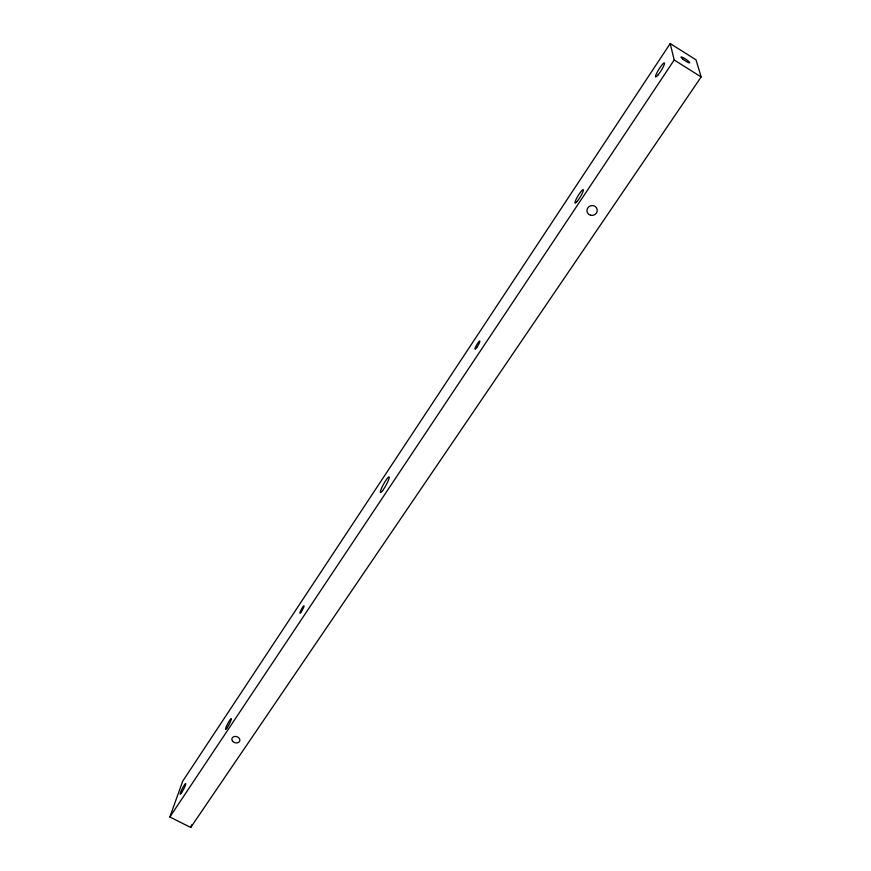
<?xml version="1.0" encoding="UTF-8"?>
<svg xmlns="http://www.w3.org/2000/svg" width="871" height="871" viewBox="0 0 871 871"><rect width="100%" height="100%" fill="white"/><g stroke="black" fill="none" stroke-linecap="round" stroke-linejoin="round"><path stroke-width="1.31" d="M190.727 827.45L701.144 76.953L696.016 59.838L670.202 43.55L182.681 781.211L169.856 816.998L190.727 827.45L191.598 824.881M169.856 816.998L674.198 60.001L670.202 43.55M674.198 60.001L701.144 76.953M232.503 741.079A4.094 3.179 16.4 0 0 239.46 741.537A4.094 3.179 16.4 0 0 235.638 736.431A4.094 3.179 16.4 0 0 232.503 741.079M590.484 215.224A5.182 4.932 -16.7 0 0 597.158 209.356A5.182 4.932 -16.7 0 0 588.676 206.873A5.182 4.932 -16.7 0 0 590.484 215.224M682.494 58.814A5.28 0.827 33.8 0 0 689.69 62.897A5.28 0.827 33.8 0 0 683.898 58.041A5.28 0.827 33.8 0 0 682.494 58.814M382.696 490.493A8.928 1.328 -61 0 0 389.272 477.243A8.928 1.328 -61 0 0 382.402 486.399A8.928 1.328 -61 0 0 382.696 490.493M476.731 347.551A4.758 0.74 -60 0 0 479.812 340.986A4.758 0.74 -60 0 0 475.718 346.745A4.758 0.74 -60 0 0 476.731 347.551M301.377 611.703A4.246 0.588 -61.8 0 0 303.99 605.781A4.246 0.588 -61.8 0 0 300.549 611.072A4.246 0.588 -61.8 0 0 301.377 611.703M658.084 74.895A8.307 1.306 -57.9 0 0 664.54 63.082A8.307 1.306 -57.9 0 0 657.409 71.77A8.307 1.306 -57.9 0 0 658.084 74.895M181.604 792.697A5.999 0.729 -62.7 0 0 185.784 783.748A5.999 0.729 -62.7 0 0 181.473 790.247A5.999 0.729 -62.7 0 0 181.604 792.697M577.092 201.517A7.795 1.241 -58.8 0 0 583.341 190.074A7.795 1.241 -58.8 0 0 577.059 197.521A7.795 1.241 -58.8 0 0 577.092 201.517M227.189 727.775A6.195 0.806 -62.4 0 0 231.381 718.684A6.195 0.806 -62.4 0 0 226.732 725.674A6.195 0.806 -62.4 0 0 227.189 727.775"/></g></svg>
